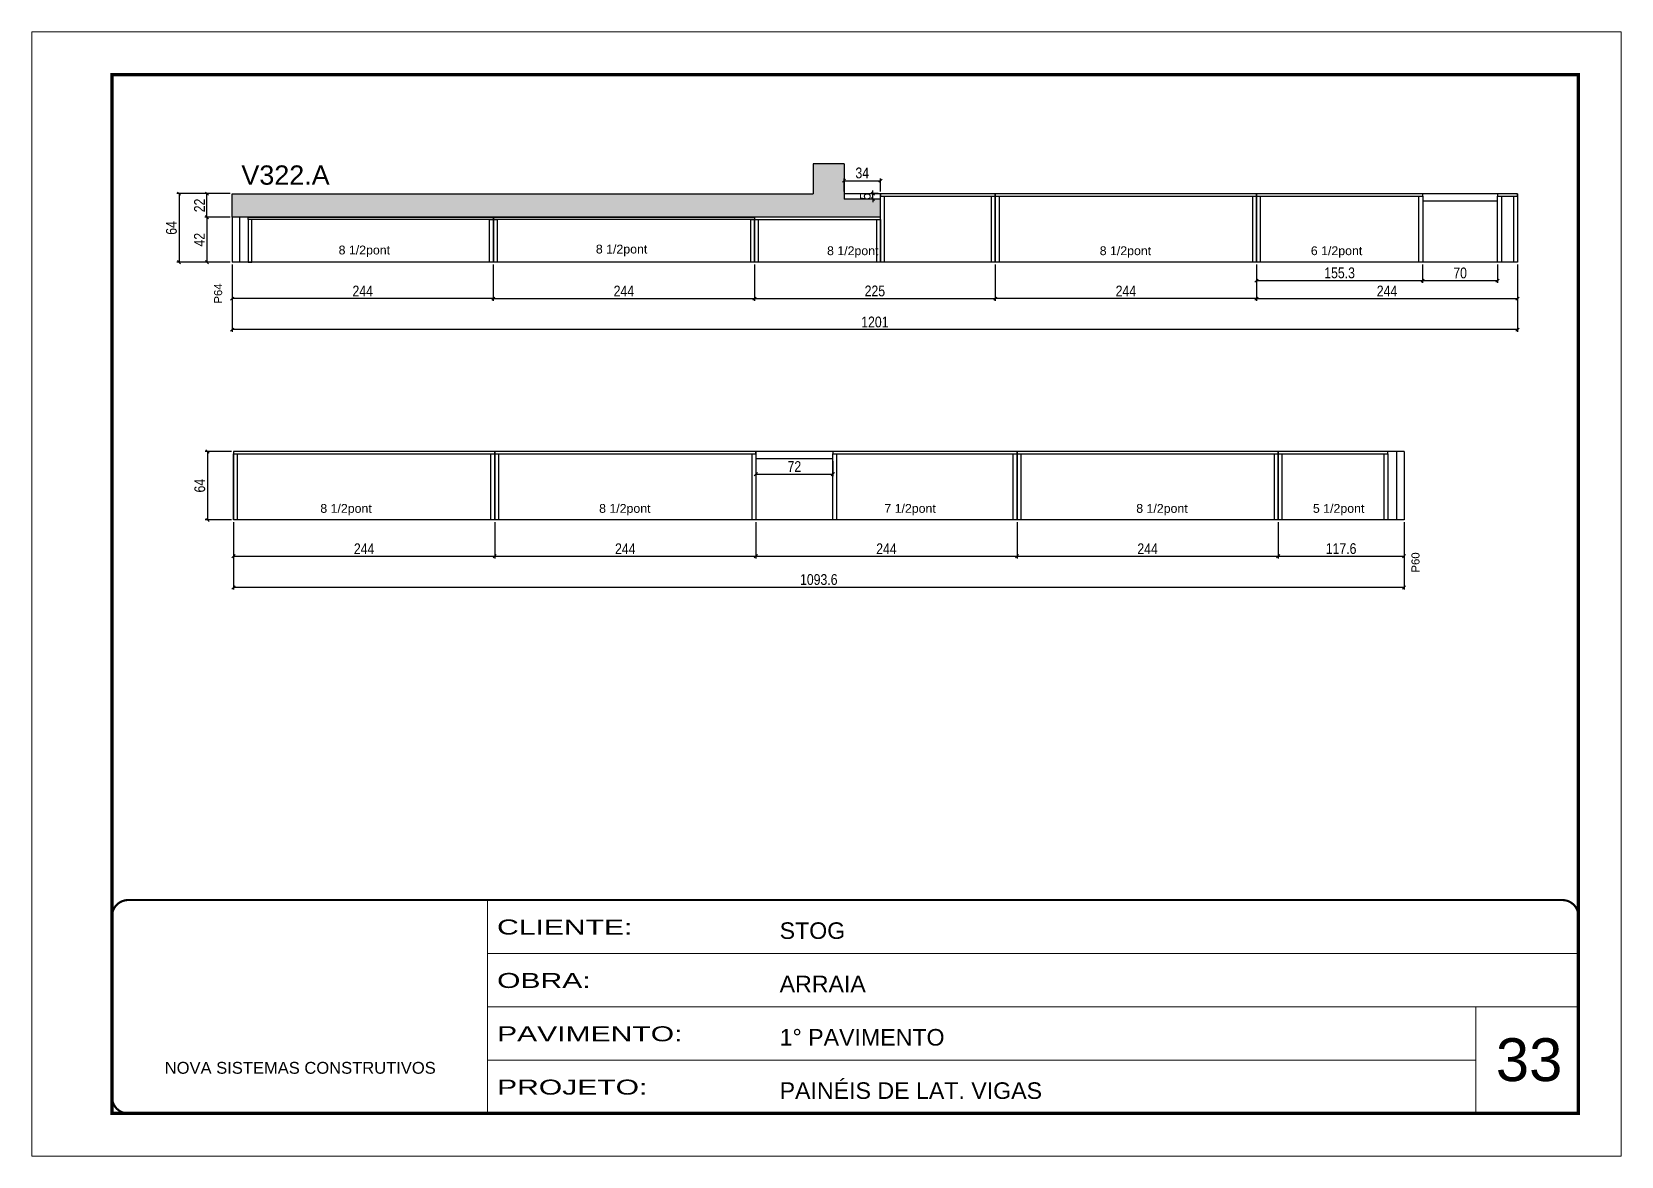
# Model space of a CAD drawing. Extents: x -3394 to 16474, y -5031 to 14397.
# Drawn here: x 4272 to 5757, y 4158 to 5208 of the extents above; entities that cross this region are included whole.
import ezdxf

# ---------------------------------------------------------------- set-up
doc = ezdxf.new("R2010")
doc.units = 0
doc.linetypes.add('CONTINUO', pattern=[0])
doc.linetypes.add('DASHED', pattern=[0.75, 0.5, -0.25])
doc.layers.get('0').update_dxf_attribs({"linetype": 'CONTINUOUS'})
doc.layers.get('Defpoints').update_dxf_attribs({"linetype": 'CONTINUOUS'})
for name, color, linetype, lineweight in [('CARIMBO', 255, 'CONTINUOUS', 9), ('Folhas', 255, 'CONTINUOUS', 9), ('SARRAFO DE PRESSAO', 251, 'DASHED', 9)]:
    doc.layers.add(name, color=color, linetype=linetype, lineweight=lineweight)
for name, color, linetype in [('COTA', 241, 'CONTINUOUS'), ('NOMENCLATURA', 7, 'CONTINUOUS'), ('Painéis', 200, 'CONTINUOUS'), ('PONTALETE', 7, 'CONTINUOUS'), ('SARR_2.2x7', 40, 'CONTINUOUS'), ('SARR_3.5x7', 81, 'CONTINUOUS')]:
    doc.layers.add(name, color=color, linetype=linetype)
doc.styles.add('ARIAL', font='arial.ttf')
doc.styles.add('COTA TECNICA', font='techl___.ttf', dxfattribs={"height": 10})
doc.styles.add('Tecnologia', font='')
doc.styles.get('Tecnologia').set_extended_font_data('Forgotten Futurist')
doc.dimstyles.new('PAINEL', dxfattribs={"dimtxt": 10, "dimasz": 3, "dimexe": 3, "dimexo": 3, "dimgap": 3, "dimtad": 1, "dimdec": 1, "dimzin": 12, "dimdsep": 46, "dimtxsty": 'COTA TECNICA', "dimblk1": 'OBLIQUE', "dimblk2": 'OBLIQUE', "dimsah": 1, "dimcen": 0.9, "dimclrd": 4, "dimclre": 4, "dimclrt": 240, "dimadec": 1, "dimazin": 3, "dimtfac": 1, "dimtdec": 1, "dimtmove": 0, "dimatfit": 3, "dimfxl": 1, "dimtolj": 1, "dimtzin": 12, "dimarcsym": 0})

# ---------------------------------------------------------------- blocks, each defined once
blk = doc.blocks.new('9999999999')
at = {"color": 30, "linetype": 'CONTINUO'}
for p, q in [((98564.6, 34230.2), (98564.6, 34429.4)), ((98564.6, 34379.6), (99584, 34379.6)), ((98564.6, 34329.8), (99488, 34329.8)), ((99584, 34329.8), (99488, 34329.8)), ((99488, 34329.8), (99488, 34230.2)), ((98564.6, 34280), (99488, 34280))]:
    blk.add_line(p, q, dxfattribs=at)
at = {"color": 30, "linetype": 'CONTINUO', "const_width": 2}
blk.add_lwpolyline([(99584, 34230.2), (99584, 34414.4, 0.414214), (99569, 34429.4), (98229, 34429.4, 0.414214), (98214, 34414.4), (98214, 34245.2, 0.414214), (98229, 34230.2), (99584, 34230.2)], format="xyb", dxfattribs=at)
at = {"layer": 'Folhas'}
blk.add_lwpolyline([(98139, 34190.2), (99624, 34190.2), (99624, 35240.2), (98139, 35240.2)], close=True, dxfattribs=at)
at = {"layer": 'Folhas', "color": 30, "const_width": 3}
blk.add_lwpolyline([(98214, 34230.2), (99584, 34230.2), (99584, 35200.2), (98214, 35200.2)], close=True, dxfattribs=at)
at = {"color": 7, "linetype": 'Continuous', "ltscale": 5, "style": 'ARIAL'}
for s, height, p in [('STOG', 15.48, (98837.7, 34393.1)), ('ARRAIA', 15.48, (98837.7, 34343.3)), ('1° PAVIMENTO', 15.483, (98837.7, 34293.5)), ('NOVA SISTEMAS CONSTRUTIVOS', 11.059, (98263.2, 34267.2)), ('PAINÉIS DE LAT. VIGAS', 15.483, (98837.7, 34243.7))]:
    blk.add_text(s, height=height, dxfattribs=at).set_placement(p)
at = {"layer": 'Folhas', "color": 7, "style": 'Tecnologia', "width": 1.5}
for s, p in [('CLIENTE:', (98573.7, 34397.2)), ('OBRA:', (98573.7, 34347.3)), ('PAVIMENTO:', (98573.7, 34297.5)), ('PROJETO:', (98573.7, 34247.7))]:
    blk.add_text(s, height=14, dxfattribs=at).set_placement(p)
blk = doc.blocks.new('_Oblique')
at = {"color": 0, "linetype": 'ByBlock', "lineweight": -2}
blk.add_line((-0.5, -0.5), (0.5, 0.5), dxfattribs=at)
blk = doc.blocks.new('*D804')
at = {"layer": 'COTA', "color": 4, "linetype": 'Continuous', "lineweight": -2, "transparency": 16777216}
for p, q in [((5172.4, 4990.8), (5172.4, 4956.8)), ((5416.4, 4990.8), (5416.4, 4956.8)), ((5416.4, 4958.8), (5172.4, 4958.8))]:
    blk.add_line(p, q, dxfattribs=at)
at = {"layer": 'Defpoints', "color": 0, "linetype": 'Continuous', "transparency": 16777216}
for p in [(5172.4, 4992.8), (5416.4, 4992.8), (5172.4, 4958.8)]:
    blk.add_point(p, dxfattribs=at)
at = {"layer": 'COTA', "color": 4, "linetype": 'Continuous', "lineweight": -2, "transparency": 16777216, "xscale": 3, "yscale": 3, "zscale": 3, "rotation": 180}
blk.add_blockref('_Oblique', (5172.4, 4958.8), dxfattribs=at)
at = {"layer": 'COTA', "color": 4, "linetype": 'Continuous', "lineweight": -2, "transparency": 16777216, "xscale": 3, "yscale": 3, "zscale": 3}
blk.add_blockref('_Oblique', (5416.4, 4958.8), dxfattribs=at)
at = {"layer": 'COTA', "color": 240, "linetype": 'Continuous', "transparency": 16777216, "insert": (5294.4, 4965.9), "char_height": 10, "attachment_point": 5, "style": 'COTA TECNICA'}
blk.add_mtext('\\A1;244', dxfattribs=at)
blk = doc.blocks.new('*D805')
at = {"layer": 'COTA', "color": 4, "linetype": 'Continuous', "lineweight": -2, "transparency": 16777216}
for p, q in [((4459.4, 4990.8), (4459.4, 4956.8)), ((4703.4, 4990.8), (4703.4, 4956.8)), ((4703.4, 4958.8), (4459.4, 4958.8))]:
    blk.add_line(p, q, dxfattribs=at)
at = {"layer": 'Defpoints', "color": 0, "linetype": 'Continuous', "transparency": 16777216}
for p in [(4459.4, 4992.8), (4703.4, 4992.8), (4459.4, 4958.8)]:
    blk.add_point(p, dxfattribs=at)
at = {"layer": 'COTA', "color": 4, "linetype": 'Continuous', "lineweight": -2, "transparency": 16777216, "xscale": 3, "yscale": 3, "zscale": 3, "rotation": 180}
blk.add_blockref('_Oblique', (4459.4, 4958.8), dxfattribs=at)
at = {"layer": 'COTA', "color": 4, "linetype": 'Continuous', "lineweight": -2, "transparency": 16777216, "xscale": 3, "yscale": 3, "zscale": 3}
blk.add_blockref('_Oblique', (4703.4, 4958.8), dxfattribs=at)
at = {"layer": 'COTA', "color": 240, "linetype": 'Continuous', "transparency": 16777216, "insert": (4581.4, 4965.9), "char_height": 10, "attachment_point": 5, "style": 'COTA TECNICA'}
blk.add_mtext('\\A1;244', dxfattribs=at)
blk = doc.blocks.new('*D806')
at = {"layer": 'COTA', "color": 4, "linetype": 'Continuous', "lineweight": -2, "transparency": 16777216}
for p, q in [((4459.4, 4990.8), (4459.4, 4927.8)), ((5660.4, 4990.8), (5660.4, 4927.8)), ((5660.4, 4929.8), (4459.4, 4929.8))]:
    blk.add_line(p, q, dxfattribs=at)
at = {"layer": 'Defpoints', "color": 0, "linetype": 'Continuous', "transparency": 16777216}
for p in [(4459.4, 4992.8), (5660.4, 4992.8), (4459.4, 4929.8)]:
    blk.add_point(p, dxfattribs=at)
at = {"layer": 'COTA', "color": 4, "linetype": 'Continuous', "lineweight": -2, "transparency": 16777216, "xscale": 3, "yscale": 3, "zscale": 3, "rotation": 180}
blk.add_blockref('_Oblique', (4459.4, 4929.8), dxfattribs=at)
at = {"layer": 'COTA', "color": 4, "linetype": 'Continuous', "lineweight": -2, "transparency": 16777216, "xscale": 3, "yscale": 3, "zscale": 3}
blk.add_blockref('_Oblique', (5660.4, 4929.8), dxfattribs=at)
at = {"layer": 'COTA', "color": 240, "linetype": 'Continuous', "transparency": 16777216, "insert": (5059.9, 4936.9), "char_height": 10, "attachment_point": 5, "style": 'COTA TECNICA'}
blk.add_mtext('\\A1;1201', dxfattribs=at)
blk = doc.blocks.new('*D807')
at = {"layer": 'COTA', "color": 4, "linetype": 'Continuous', "lineweight": -2, "transparency": 16777216}
for p, q in [((4457.4, 5056.8), (4407.8, 5056.8)), ((4409.8, 5056.8), (4409.8, 4992.8)), ((4457.4, 4992.8), (4407.8, 4992.8))]:
    blk.add_line(p, q, dxfattribs=at)
at = {"layer": 'Defpoints', "color": 0, "linetype": 'Continuous', "transparency": 16777216}
for p in [(4459.4, 5056.8), (4409.8, 4992.8), (4459.4, 4992.8)]:
    blk.add_point(p, dxfattribs=at)
at = {"layer": 'COTA', "color": 4, "linetype": 'Continuous', "lineweight": -2, "transparency": 16777216, "xscale": 3, "yscale": 3, "zscale": 3}
for p, rotation in [((4409.8, 5056.8), 90), ((4409.8, 4992.8), 270)]:
    blk.add_blockref('_Oblique', p, dxfattribs=dict(at, rotation=rotation))
at = {"layer": 'COTA', "color": 240, "linetype": 'Continuous', "transparency": 16777216, "insert": (4402.7, 5024.8), "char_height": 10, "attachment_point": 5, "rotation": 90, "style": 'COTA TECNICA'}
blk.add_mtext('\\A1;64', dxfattribs=at)
blk = doc.blocks.new('*D808')
at = {"layer": 'COTA', "color": 4, "linetype": 'Continuous', "lineweight": -2, "transparency": 16777216}
for p, q in [((4947.4, 4990.8), (4947.4, 4956.8)), ((5172.4, 4990.8), (5172.4, 4956.8)), ((4947.4, 4958.8), (5172.4, 4958.8))]:
    blk.add_line(p, q, dxfattribs=at)
at = {"layer": 'Defpoints', "color": 0, "linetype": 'Continuous', "transparency": 16777216}
for p in [(4947.4, 4992.8), (5172.4, 4992.8), (5172.4, 4958.8)]:
    blk.add_point(p, dxfattribs=at)
at = {"layer": 'COTA', "color": 4, "linetype": 'Continuous', "lineweight": -2, "transparency": 16777216, "xscale": 3, "yscale": 3, "zscale": 3, "rotation": 180}
blk.add_blockref('_Oblique', (4947.4, 4958.8), dxfattribs=at)
at = {"layer": 'COTA', "color": 4, "linetype": 'Continuous', "lineweight": -2, "transparency": 16777216, "xscale": 3, "yscale": 3, "zscale": 3}
blk.add_blockref('_Oblique', (5172.4, 4958.8), dxfattribs=at)
at = {"layer": 'COTA', "color": 240, "linetype": 'Continuous', "transparency": 16777216, "insert": (5059.9, 4965.9), "char_height": 10, "attachment_point": 5, "style": 'COTA TECNICA'}
blk.add_mtext('\\A1;225', dxfattribs=at)
blk = doc.blocks.new('*D809')
at = {"layer": 'COTA', "color": 4, "linetype": 'Continuous', "lineweight": -2, "transparency": 16777216}
for p, q in [((4703.4, 4990.8), (4703.4, 4956.8)), ((4947.4, 4990.8), (4947.4, 4956.8)), ((4703.4, 4958.8), (4947.4, 4958.8))]:
    blk.add_line(p, q, dxfattribs=at)
at = {"layer": 'Defpoints', "color": 0, "linetype": 'Continuous', "transparency": 16777216}
for p in [(4703.4, 4992.8), (4947.4, 4992.8), (4947.4, 4958.8)]:
    blk.add_point(p, dxfattribs=at)
at = {"layer": 'COTA', "color": 4, "linetype": 'Continuous', "lineweight": -2, "transparency": 16777216, "xscale": 3, "yscale": 3, "zscale": 3, "rotation": 180}
blk.add_blockref('_Oblique', (4703.4, 4958.8), dxfattribs=at)
at = {"layer": 'COTA', "color": 4, "linetype": 'Continuous', "lineweight": -2, "transparency": 16777216, "xscale": 3, "yscale": 3, "zscale": 3}
blk.add_blockref('_Oblique', (4947.4, 4958.8), dxfattribs=at)
at = {"layer": 'COTA', "color": 240, "linetype": 'Continuous', "transparency": 16777216, "insert": (4825.4, 4965.9), "char_height": 10, "attachment_point": 5, "style": 'COTA TECNICA'}
blk.add_mtext('\\A1;244', dxfattribs=at)
blk = doc.blocks.new('*D803')
at = {"layer": 'COTA', "color": 4, "linetype": 'Continuous', "lineweight": -2, "transparency": 16777216}
for p, q in [((5416.4, 4990.8), (5416.4, 4956.8)), ((5660.4, 4990.8), (5660.4, 4956.8)), ((5416.4, 4958.8), (5660.4, 4958.8))]:
    blk.add_line(p, q, dxfattribs=at)
at = {"layer": 'Defpoints', "color": 0, "linetype": 'Continuous', "transparency": 16777216}
for p in [(5416.4, 4992.8), (5660.4, 4992.8), (5660.4, 4958.8)]:
    blk.add_point(p, dxfattribs=at)
at = {"layer": 'COTA', "color": 4, "linetype": 'Continuous', "lineweight": -2, "transparency": 16777216, "xscale": 3, "yscale": 3, "zscale": 3, "rotation": 180}
blk.add_blockref('_Oblique', (5416.4, 4958.8), dxfattribs=at)
at = {"layer": 'COTA', "color": 4, "linetype": 'Continuous', "lineweight": -2, "transparency": 16777216, "xscale": 3, "yscale": 3, "zscale": 3}
blk.add_blockref('_Oblique', (5660.4, 4958.8), dxfattribs=at)
at = {"layer": 'COTA', "color": 240, "linetype": 'Continuous', "transparency": 16777216, "insert": (5538.4, 4965.9), "char_height": 10, "attachment_point": 5, "style": 'COTA TECNICA'}
blk.add_mtext('\\A1;244', dxfattribs=at)
blk = doc.blocks.new('*D801')
at = {"layer": 'COTA', "color": 4, "linetype": 'Continuous', "lineweight": -2, "transparency": 16777216}
for p, q in [((5416.4, 4990.8), (5416.4, 4973.6)), ((5571.7, 4990.8), (5571.7, 4973.6)), ((5416.4, 4975.6), (5571.7, 4975.6))]:
    blk.add_line(p, q, dxfattribs=at)
at = {"layer": 'Defpoints', "color": 0, "linetype": 'Continuous', "transparency": 16777216}
for p in [(5416.4, 4992.8), (5571.7, 4992.8), (5571.7, 4975.6)]:
    blk.add_point(p, dxfattribs=at)
at = {"layer": 'COTA', "color": 4, "linetype": 'Continuous', "lineweight": -2, "transparency": 16777216, "xscale": 3, "yscale": 3, "zscale": 3, "rotation": 180}
blk.add_blockref('_Oblique', (5416.4, 4975.6), dxfattribs=at)
at = {"layer": 'COTA', "color": 4, "linetype": 'Continuous', "lineweight": -2, "transparency": 16777216, "xscale": 3, "yscale": 3, "zscale": 3}
blk.add_blockref('_Oblique', (5571.7, 4975.6), dxfattribs=at)
at = {"layer": 'COTA', "color": 240, "linetype": 'Continuous', "transparency": 16777216, "insert": (5494.1, 4982.8), "char_height": 10, "attachment_point": 5, "style": 'COTA TECNICA'}
blk.add_mtext('\\A1;155.3', dxfattribs=at)
blk = doc.blocks.new('*D802')
at = {"layer": 'COTA', "color": 4, "linetype": 'Continuous', "lineweight": -2, "transparency": 16777216}
for p, q in [((5571.7, 4990.8), (5571.7, 4973.6)), ((5641.7, 4990.8), (5641.7, 4973.6)), ((5571.7, 4975.6), (5641.7, 4975.6))]:
    blk.add_line(p, q, dxfattribs=at)
at = {"layer": 'Defpoints', "color": 0, "linetype": 'Continuous', "transparency": 16777216}
for p in [(5571.7, 4992.8), (5641.7, 4992.8), (5641.7, 4975.6)]:
    blk.add_point(p, dxfattribs=at)
at = {"layer": 'COTA', "color": 4, "linetype": 'Continuous', "lineweight": -2, "transparency": 16777216, "xscale": 3, "yscale": 3, "zscale": 3, "rotation": 180}
blk.add_blockref('_Oblique', (5571.7, 4975.6), dxfattribs=at)
at = {"layer": 'COTA', "color": 4, "linetype": 'Continuous', "lineweight": -2, "transparency": 16777216, "xscale": 3, "yscale": 3, "zscale": 3}
blk.add_blockref('_Oblique', (5641.7, 4975.6), dxfattribs=at)
at = {"layer": 'COTA', "color": 240, "linetype": 'Continuous', "transparency": 16777216, "insert": (5606.7, 4982.7), "char_height": 10, "attachment_point": 5, "style": 'COTA TECNICA'}
blk.add_mtext('\\A1;70', dxfattribs=at)
blk = doc.blocks.new('*D835')
at = {"layer": 'COTA', "color": 4, "linetype": 'Continuous', "lineweight": -2, "transparency": 16777216}
for p, q in [((5031.1, 5058.8), (5031.1, 5070.9)), ((5031.1, 5068.9), (5065.1, 5068.9)), ((5065.1, 5058.8), (5065.1, 5070.9))]:
    blk.add_line(p, q, dxfattribs=at)
at = {"layer": 'Defpoints', "color": 0, "linetype": 'Continuous', "transparency": 16777216}
for p in [(5065.1, 5068.9), (5031.1, 5056.8), (5065.1, 5056.8)]:
    blk.add_point(p, dxfattribs=at)
at = {"layer": 'COTA', "color": 4, "linetype": 'Continuous', "lineweight": -2, "transparency": 16777216, "xscale": 3, "yscale": 3, "zscale": 3, "rotation": 180}
blk.add_blockref('_Oblique', (5031.1, 5068.9), dxfattribs=at)
at = {"layer": 'COTA', "color": 4, "linetype": 'Continuous', "lineweight": -2, "transparency": 16777216, "xscale": 3, "yscale": 3, "zscale": 3}
blk.add_blockref('_Oblique', (5065.1, 5068.9), dxfattribs=at)
at = {"layer": 'COTA', "color": 240, "linetype": 'Continuous', "transparency": 16777216, "insert": (5048.1, 5076.1), "char_height": 10, "attachment_point": 5, "style": 'COTA TECNICA'}
blk.add_mtext('\\A1;34', dxfattribs=at)
blk = doc.blocks.new('*D836')
at = {"layer": 'COTA', "color": 4, "linetype": 'Continuous', "lineweight": -2, "transparency": 16777216}
for p, q in [((5063.1, 5056.8), (5056.1, 5056.8)), ((5063.1, 5051.8), (5056.1, 5051.8)), ((5058.1, 5056.8), (5058.1, 5059.8)), ((5058.1, 5051.8), (5058.1, 5056.8)), ((5058.1, 5051.8), (5058.1, 5048.8))]:
    blk.add_line(p, q, dxfattribs=at)
at = {"layer": 'Defpoints', "color": 0, "linetype": 'Continuous', "transparency": 16777216}
for p in [(5058.1, 5056.8), (5065.1, 5056.8), (5065.1, 5051.8)]:
    blk.add_point(p, dxfattribs=at)
at = {"layer": 'COTA', "color": 4, "linetype": 'Continuous', "lineweight": -2, "transparency": 16777216, "xscale": 3, "yscale": 3, "zscale": 3}
for p, rotation in [((5058.1, 5056.8), 270), ((5058.1, 5051.8), 90)]:
    blk.add_blockref('_Oblique', p, dxfattribs=dict(at, rotation=rotation))
at = {"layer": 'COTA', "color": 240, "linetype": 'Continuous', "transparency": 16777216, "insert": (5051, 5054.3), "char_height": 10, "attachment_point": 5, "rotation": 90, "style": 'COTA TECNICA'}
blk.add_mtext('\\A1;5', dxfattribs=at)
blk = doc.blocks.new('*D837')
at = {"layer": 'COTA', "color": 4, "linetype": 'Continuous', "lineweight": -2, "transparency": 16777216}
for p, q in [((4457.4, 5034.8), (4433.9, 5034.8)), ((4435.9, 5034.8), (4435.9, 4992.8)), ((4457.4, 4992.8), (4433.9, 4992.8))]:
    blk.add_line(p, q, dxfattribs=at)
at = {"layer": 'Defpoints', "color": 0, "linetype": 'Continuous', "transparency": 16777216}
for p in [(4459.4, 5034.8), (4435.9, 4992.8), (4459.4, 4992.8)]:
    blk.add_point(p, dxfattribs=at)
at = {"layer": 'COTA', "color": 4, "linetype": 'Continuous', "lineweight": -2, "transparency": 16777216, "xscale": 3, "yscale": 3, "zscale": 3}
for p, rotation in [((4435.9, 5034.8), 90), ((4435.9, 4992.8), 270)]:
    blk.add_blockref('_Oblique', p, dxfattribs=dict(at, rotation=rotation))
at = {"layer": 'COTA', "color": 240, "linetype": 'Continuous', "transparency": 16777216, "insert": (4428.8, 5013.8), "char_height": 10, "attachment_point": 5, "rotation": 90, "style": 'COTA TECNICA'}
blk.add_mtext('\\A1;42', dxfattribs=at)
blk = doc.blocks.new('*D838')
at = {"layer": 'COTA', "color": 4, "linetype": 'Continuous', "lineweight": -2, "transparency": 16777216}
for p, q in [((4457.4, 5056.8), (4433.9, 5056.8)), ((4435.9, 5034.8), (4435.9, 5056.8)), ((4457.4, 5034.8), (4433.9, 5034.8))]:
    blk.add_line(p, q, dxfattribs=at)
at = {"layer": 'Defpoints', "color": 0, "linetype": 'Continuous', "transparency": 16777216}
for p in [(4435.9, 5056.8), (4459.4, 5056.8), (4459.4, 5034.8)]:
    blk.add_point(p, dxfattribs=at)
at = {"layer": 'COTA', "color": 4, "linetype": 'Continuous', "lineweight": -2, "transparency": 16777216, "xscale": 3, "yscale": 3, "zscale": 3}
for p, rotation in [((4435.9, 5056.8), 90), ((4435.9, 5034.8), 270)]:
    blk.add_blockref('_Oblique', p, dxfattribs=dict(at, rotation=rotation))
at = {"layer": 'COTA', "color": 240, "linetype": 'Continuous', "transparency": 16777216, "insert": (4428.9, 5045.8), "char_height": 10, "attachment_point": 5, "rotation": 90, "style": 'COTA TECNICA'}
blk.add_mtext('\\A1;22', dxfattribs=at)
blk = doc.blocks.new('*D839')
at = {"layer": 'COTA', "color": 4, "linetype": 'Continuous', "lineweight": -2, "transparency": 16777216}
for p, q in [((4460.7, 4750.1), (4460.7, 4687.1)), ((5554.3, 4750.1), (5554.3, 4687.1)), ((5554.3, 4689.1), (4460.7, 4689.1))]:
    blk.add_line(p, q, dxfattribs=at)
at = {"layer": 'Defpoints', "color": 0, "linetype": 'Continuous', "transparency": 16777216}
for p in [(4460.7, 4752.1), (5554.3, 4752.1), (4460.7, 4689.1)]:
    blk.add_point(p, dxfattribs=at)
at = {"layer": 'COTA', "color": 4, "linetype": 'Continuous', "lineweight": -2, "transparency": 16777216, "xscale": 3, "yscale": 3, "zscale": 3, "rotation": 180}
blk.add_blockref('_Oblique', (4460.7, 4689.1), dxfattribs=at)
at = {"layer": 'COTA', "color": 4, "linetype": 'Continuous', "lineweight": -2, "transparency": 16777216, "xscale": 3, "yscale": 3, "zscale": 3}
blk.add_blockref('_Oblique', (5554.3, 4689.1), dxfattribs=at)
at = {"layer": 'COTA', "color": 240, "linetype": 'Continuous', "transparency": 16777216, "insert": (5007.5, 4696.4), "char_height": 10, "attachment_point": 5, "style": 'COTA TECNICA'}
blk.add_mtext('\\A1;1093.6', dxfattribs=at)
blk = doc.blocks.new('*D840')
at = {"layer": 'COTA', "color": 4, "linetype": 'Continuous', "lineweight": -2, "transparency": 16777216}
for p, q in [((4460.7, 4750.1), (4460.7, 4716.2)), ((4704.7, 4750.1), (4704.7, 4716.2)), ((4460.7, 4718.2), (4704.7, 4718.2))]:
    blk.add_line(p, q, dxfattribs=at)
at = {"layer": 'Defpoints', "color": 0, "linetype": 'Continuous', "transparency": 16777216}
for p in [(4460.7, 4752.1), (4704.7, 4752.1), (4704.7, 4718.2)]:
    blk.add_point(p, dxfattribs=at)
at = {"layer": 'COTA', "color": 4, "linetype": 'Continuous', "lineweight": -2, "transparency": 16777216, "xscale": 3, "yscale": 3, "zscale": 3, "rotation": 180}
blk.add_blockref('_Oblique', (4460.7, 4718.2), dxfattribs=at)
at = {"layer": 'COTA', "color": 4, "linetype": 'Continuous', "lineweight": -2, "transparency": 16777216, "xscale": 3, "yscale": 3, "zscale": 3}
blk.add_blockref('_Oblique', (4704.7, 4718.2), dxfattribs=at)
at = {"layer": 'COTA', "color": 240, "linetype": 'Continuous', "transparency": 16777216, "insert": (4582.7, 4725.2), "char_height": 10, "attachment_point": 5, "style": 'COTA TECNICA'}
blk.add_mtext('\\A1;244', dxfattribs=at)
blk = doc.blocks.new('*D841')
at = {"layer": 'COTA', "color": 4, "linetype": 'Continuous', "lineweight": -2, "transparency": 16777216}
for p, q in [((4704.7, 4750.1), (4704.7, 4716.2)), ((4948.7, 4750.1), (4948.7, 4716.2)), ((4704.7, 4718.2), (4948.7, 4718.2))]:
    blk.add_line(p, q, dxfattribs=at)
at = {"layer": 'Defpoints', "color": 0, "linetype": 'Continuous', "transparency": 16777216}
for p in [(4704.7, 4752.1), (4948.7, 4752.1), (4948.7, 4718.2)]:
    blk.add_point(p, dxfattribs=at)
at = {"layer": 'COTA', "color": 4, "linetype": 'Continuous', "lineweight": -2, "transparency": 16777216, "xscale": 3, "yscale": 3, "zscale": 3, "rotation": 180}
blk.add_blockref('_Oblique', (4704.7, 4718.2), dxfattribs=at)
at = {"layer": 'COTA', "color": 4, "linetype": 'Continuous', "lineweight": -2, "transparency": 16777216, "xscale": 3, "yscale": 3, "zscale": 3}
blk.add_blockref('_Oblique', (4948.7, 4718.2), dxfattribs=at)
at = {"layer": 'COTA', "color": 240, "linetype": 'Continuous', "transparency": 16777216, "insert": (4826.7, 4725.2), "char_height": 10, "attachment_point": 5, "style": 'COTA TECNICA'}
blk.add_mtext('\\A1;244', dxfattribs=at)
blk = doc.blocks.new('*D842')
at = {"layer": 'COTA', "color": 4, "linetype": 'Continuous', "lineweight": -2, "transparency": 16777216}
for p, q in [((4948.7, 4750.1), (4948.7, 4716.2)), ((5192.7, 4750.1), (5192.7, 4716.2)), ((4948.7, 4718.2), (5192.7, 4718.2))]:
    blk.add_line(p, q, dxfattribs=at)
at = {"layer": 'Defpoints', "color": 0, "linetype": 'Continuous', "transparency": 16777216}
for p in [(4948.7, 4752.1), (5192.7, 4752.1), (5192.7, 4718.2)]:
    blk.add_point(p, dxfattribs=at)
at = {"layer": 'COTA', "color": 4, "linetype": 'Continuous', "lineweight": -2, "transparency": 16777216, "xscale": 3, "yscale": 3, "zscale": 3, "rotation": 180}
blk.add_blockref('_Oblique', (4948.7, 4718.2), dxfattribs=at)
at = {"layer": 'COTA', "color": 4, "linetype": 'Continuous', "lineweight": -2, "transparency": 16777216, "xscale": 3, "yscale": 3, "zscale": 3}
blk.add_blockref('_Oblique', (5192.7, 4718.2), dxfattribs=at)
at = {"layer": 'COTA', "color": 240, "linetype": 'Continuous', "transparency": 16777216, "insert": (5070.7, 4725.2), "char_height": 10, "attachment_point": 5, "style": 'COTA TECNICA'}
blk.add_mtext('\\A1;244', dxfattribs=at)
blk = doc.blocks.new('*D843')
at = {"layer": 'COTA', "color": 4, "linetype": 'Continuous', "lineweight": -2, "transparency": 16777216}
for p, q in [((5192.7, 4750.1), (5192.7, 4716.2)), ((5436.7, 4750.1), (5436.7, 4716.2)), ((5192.7, 4718.2), (5436.7, 4718.2))]:
    blk.add_line(p, q, dxfattribs=at)
at = {"layer": 'Defpoints', "color": 0, "linetype": 'Continuous', "transparency": 16777216}
for p in [(5192.7, 4752.1), (5436.7, 4752.1), (5436.7, 4718.2)]:
    blk.add_point(p, dxfattribs=at)
at = {"layer": 'COTA', "color": 4, "linetype": 'Continuous', "lineweight": -2, "transparency": 16777216, "xscale": 3, "yscale": 3, "zscale": 3, "rotation": 180}
blk.add_blockref('_Oblique', (5192.7, 4718.2), dxfattribs=at)
at = {"layer": 'COTA', "color": 4, "linetype": 'Continuous', "lineweight": -2, "transparency": 16777216, "xscale": 3, "yscale": 3, "zscale": 3}
blk.add_blockref('_Oblique', (5436.7, 4718.2), dxfattribs=at)
at = {"layer": 'COTA', "color": 240, "linetype": 'Continuous', "transparency": 16777216, "insert": (5314.7, 4725.2), "char_height": 10, "attachment_point": 5, "style": 'COTA TECNICA'}
blk.add_mtext('\\A1;244', dxfattribs=at)
blk = doc.blocks.new('*D844')
at = {"layer": 'COTA', "color": 4, "linetype": 'Continuous', "lineweight": -2, "transparency": 16777216}
for p, q in [((5436.7, 4750.1), (5436.7, 4716.2)), ((5554.3, 4750.1), (5554.3, 4716.2)), ((5436.7, 4718.2), (5554.3, 4718.2))]:
    blk.add_line(p, q, dxfattribs=at)
at = {"layer": 'Defpoints', "color": 0, "linetype": 'Continuous', "transparency": 16777216}
for p in [(5436.7, 4752.1), (5554.3, 4752.1), (5554.3, 4718.2)]:
    blk.add_point(p, dxfattribs=at)
at = {"layer": 'COTA', "color": 4, "linetype": 'Continuous', "lineweight": -2, "transparency": 16777216, "xscale": 3, "yscale": 3, "zscale": 3, "rotation": 180}
blk.add_blockref('_Oblique', (5436.7, 4718.2), dxfattribs=at)
at = {"layer": 'COTA', "color": 4, "linetype": 'Continuous', "lineweight": -2, "transparency": 16777216, "xscale": 3, "yscale": 3, "zscale": 3}
blk.add_blockref('_Oblique', (5554.3, 4718.2), dxfattribs=at)
at = {"layer": 'COTA', "color": 240, "linetype": 'Continuous', "transparency": 16777216, "insert": (5495.5, 4725.3), "char_height": 10, "attachment_point": 5, "style": 'COTA TECNICA'}
blk.add_mtext('\\A1;117.6', dxfattribs=at)
blk = doc.blocks.new('*D845')
at = {"layer": 'COTA', "color": 4, "linetype": 'Continuous', "lineweight": -2, "transparency": 16777216}
for p, q in [((4948.7, 4807.1), (4948.7, 4792.9)), ((5020.7, 4807.1), (5020.7, 4792.9)), ((4948.7, 4794.9), (5020.7, 4794.9))]:
    blk.add_line(p, q, dxfattribs=at)
at = {"layer": 'Defpoints', "color": 0, "linetype": 'Continuous', "transparency": 16777216}
for p in [(4948.7, 4809.1), (5020.7, 4809.1), (5020.7, 4794.9)]:
    blk.add_point(p, dxfattribs=at)
at = {"layer": 'COTA', "color": 4, "linetype": 'Continuous', "lineweight": -2, "transparency": 16777216, "xscale": 3, "yscale": 3, "zscale": 3, "rotation": 180}
blk.add_blockref('_Oblique', (4948.7, 4794.9), dxfattribs=at)
at = {"layer": 'COTA', "color": 4, "linetype": 'Continuous', "lineweight": -2, "transparency": 16777216, "xscale": 3, "yscale": 3, "zscale": 3}
blk.add_blockref('_Oblique', (5020.7, 4794.9), dxfattribs=at)
at = {"layer": 'COTA', "color": 240, "linetype": 'Continuous', "transparency": 16777216, "insert": (4984.7, 4802), "char_height": 10, "attachment_point": 5, "style": 'COTA TECNICA'}
blk.add_mtext('\\A1;72', dxfattribs=at)
blk = doc.blocks.new('*D846')
at = {"layer": 'COTA', "color": 4, "linetype": 'Continuous', "lineweight": -2, "transparency": 16777216}
for p, q in [((4458.7, 4816.1), (4434.3, 4816.1)), ((4436.3, 4816.1), (4436.3, 4752.1)), ((4458.7, 4752.1), (4434.3, 4752.1))]:
    blk.add_line(p, q, dxfattribs=at)
at = {"layer": 'Defpoints', "color": 0, "linetype": 'Continuous', "transparency": 16777216}
for p in [(4460.7, 4816.1), (4436.3, 4752.1), (4460.7, 4752.1)]:
    blk.add_point(p, dxfattribs=at)
at = {"layer": 'COTA', "color": 4, "linetype": 'Continuous', "lineweight": -2, "transparency": 16777216, "xscale": 3, "yscale": 3, "zscale": 3}
for p, rotation in [((4436.3, 4816.1), 90), ((4436.3, 4752.1), 270)]:
    blk.add_blockref('_Oblique', p, dxfattribs=dict(at, rotation=rotation))
at = {"layer": 'COTA', "color": 240, "linetype": 'Continuous', "transparency": 16777216, "insert": (4429.2, 4784.1), "char_height": 10, "attachment_point": 5, "rotation": 90, "style": 'COTA TECNICA'}
blk.add_mtext('\\A1;64', dxfattribs=at)

msp = doc.modelspace()

# ---------------------------------------------------------------- hatches: boundary and pattern name
at = {"layer": 'COTA', "linetype": 'Continuous'}
h = msp.add_hatch(dxfattribs=at)
h.set_pattern_fill('AR-CONC', color=256, scale=0.05)
h.set_pattern_definition([(50, (-7630.537, -1412.755), (9.1092334, -0.7969543), [0.9525, -10.4775]), (355, (-7630.537, -1412.755), (-1.762171, 9.552842), [0.762, -8.382029]), (100.451445, (-7629.778, -1412.821), (7.3470624, 8.7558876), [0.8095004, -8.904512]), (46.1842, (-7630.537, -1410.215), (13.553952, -2.102116), [1.42875, -15.71625]), (96.63556, (-7629.408, -1410.39), (11.870207, 12.371306), [1.214251, -13.35678]), (351.18415, (-7630.537, -1410.215), (11.870207, 12.371306), [1.142998, -12.572987]), (21, (-7629.267, -1410.85), (7.5807196, -5.11326), [0.9525, -10.4775]), (326, (-7629.267, -1410.85), (3.0901014, 9.209398), [0.762, -8.382]), (71.451445, (-7628.635, -1411.276), (10.670821, 4.0961384), [0.8095004, -8.904497]), (37.5, (-7630.537, -1412.755), (0.15443016, 4.22775194), [0, -8.2804, 0, -8.509, 0, -8.41375]), (7.5, (-7630.537, -1412.755), (3.3409831, 5.0090287), [0, -4.8514, 0, -8.0899, 0, -3.20675]), (327.5, (-7633.369, -1412.755), (6.77952976, -0.2864372), [0, -3.175, 0, -9.906, 0, -13.1445]), (317.5, (-7634.639, -1412.755), (7.406459, 1.2713246), [0, -4.1275, 0, -6.5786, 0, -9.3345])])
h.paths.add_polyline_path([(5065.11, 5034.75), (5065.11, 5051.75), (5031.11, 5051.75), (5031.11, 5056.75), (5031.11, 5084.75), (5002.11, 5084.75), (5002.11, 5056.75), (4459.41, 5056.75), (4459.41, 5034.75)])

# ---------------------------------------------------------------- linework, layer by layer
for p, q in [((5031.11, 5084.75), (5002.11, 5084.75)), ((5002.11, 5084.75), (5002.11, 5056.75)), ((5031.11, 5084.75), (5031.11, 5056.75)), ((4459.41, 5034.75), (4459.41, 5056.75)), ((4459.41, 5056.75), (5002.11, 5056.75))]:
    msp.add_line(p, q, dxfattribs=at)
at = {"layer": 'Painéis', "linetype": 'Continuous'}
for p, q in [((5031.11, 5056.75), (5031.11, 5051.75)), ((5660.44, 5056.75), (5031.11, 5056.75)), ((5065.11, 5051.75), (5031.11, 5051.75)), ((5065.11, 5034.75), (5065.11, 5056.75)), ((5172.44, 5056.75), (5172.44, 4992.75)), ((5416.44, 5056.75), (5416.44, 4992.75)), ((5660.44, 5056.75), (5660.44, 4992.75)), ((4459.41, 5034.75), (4459.41, 4992.75)), ((5065.11, 5034.75), (4459.41, 5034.75)), ((4703.44, 5034.75), (4703.44, 4992.75)), ((4703.44, 5034.75), (4703.44, 4992.75)), ((4703.44, 5034.75), (4703.44, 4992.75)), ((4947.44, 5034.75), (4947.44, 4992.75)), ((5660.44, 4992.75), (4459.41, 4992.75)), ((5554.3, 4816.13), (4460.7, 4816.13)), ((4460.7, 4816.13), (4460.7, 4752.13)), ((4704.7, 4816.13), (4704.7, 4752.13)), ((4948.7, 4816.13), (4948.7, 4752.13)), ((5192.7, 4816.13), (5192.7, 4752.13)), ((5436.7, 4816.13), (5436.7, 4752.13)), ((5554.3, 4816.13), (5554.3, 4752.13)), ((5554.3, 4752.13), (4460.7, 4752.13))]:
    msp.add_line(p, q, dxfattribs=at)
at = {"layer": 'SARR_2.2x7', "ltscale": 25}
for p, q in [((5641.71, 5049.75), (5571.71, 5049.75)), ((4466.41, 5034.75), (4466.41, 4992.75)), ((5547.3, 4816.13), (5547.3, 4752.13)), ((5020.67, 4809.13), (4948.7, 4809.13))]:
    msp.add_line(p, q, dxfattribs=at)
at = {"layer": 'SARR_2.2x7', "ltscale": 25, "elevation": 0}
msp.add_lwpolyline([(5065.11, 5054.55), (5172.44, 5054.55), (5172.44, 5056.75), (5065.11, 5056.75)], close=True, dxfattribs=at)
at = {"layer": 'SARR_2.2x7', "ltscale": 25}
for points in [[(5172.44, 5054.55), (5416.44, 5054.55), (5416.44, 5056.75), (5172.44, 5056.75)], [(5416.44, 5054.55), (5571.71, 5054.55), (5571.71, 5056.75), (5416.44, 5056.75)], [(5641.71, 5054.55), (5660.44, 5054.55), (5660.44, 5056.75), (5641.71, 5056.75)], [(4703.44, 5032.55), (4474.41, 5032.55), (4474.41, 5034.75), (4703.44, 5034.75)], [(4947.44, 5032.55), (4703.44, 5032.55), (4703.44, 5034.75), (4947.44, 5034.75)], [(4947.44, 5032.55), (5065.11, 5032.55), (5065.11, 5034.75), (4947.44, 5034.75)], [(4460.7, 4813.93), (4704.7, 4813.93), (4704.7, 4816.13), (4460.7, 4816.13)], [(4704.7, 4813.93), (4948.7, 4813.93), (4948.7, 4816.13), (4704.7, 4816.13)], [(5020.67, 4813.93), (5192.7, 4813.93), (5192.7, 4816.13), (5020.67, 4816.13)], [(5192.7, 4813.93), (5436.7, 4813.93), (5436.7, 4816.13), (5192.7, 4816.13)], [(5436.7, 4813.93), (5539.3, 4813.93), (5539.3, 4816.13), (5436.7, 4816.13)]]:
    msp.add_lwpolyline(points, close=True, dxfattribs=at)
at = {"layer": 'SARR_3.5x7', "elevation": 0}
for points in [[(5068.61, 4992.75), (5065.11, 4992.75), (5065.11, 5054.55), (5068.61, 5054.55)], [(5024.17, 4752.13), (5020.67, 4752.13), (5020.67, 4813.93), (5024.17, 4813.93)]]:
    msp.add_lwpolyline(points, close=True, dxfattribs=at)
at = {"layer": 'SARR_3.5x7'}
for points in [[(5172.44, 4992.75), (5168.94, 4992.75), (5168.94, 5054.55), (5172.44, 5054.55)], [(5175.94, 4992.75), (5172.44, 4992.75), (5172.44, 5054.55), (5175.94, 5054.55)], [(5416.44, 4992.75), (5412.94, 4992.75), (5412.94, 5054.55), (5416.44, 5054.55)], [(5419.94, 4992.75), (5416.44, 4992.75), (5416.44, 5054.55), (5419.94, 5054.55)], [(5571.71, 4992.75), (5568.21, 4992.75), (5568.21, 5054.55), (5571.71, 5054.55)], [(5645.21, 4992.75), (5641.71, 4992.75), (5641.71, 5054.55), (5645.21, 5054.55)], [(5660.44, 4992.75), (5656.94, 4992.75), (5656.94, 5054.55), (5660.44, 5054.55)], [(4474.41, 4992.75), (4477.91, 4992.75), (4477.91, 5032.55), (4474.41, 5032.55)], [(4703.44, 4992.75), (4699.94, 4992.75), (4699.94, 5032.55), (4703.44, 5032.55)], [(4706.94, 4992.75), (4703.44, 4992.75), (4703.44, 5032.55), (4706.94, 5032.55)], [(4947.44, 4992.75), (4943.94, 4992.75), (4943.94, 5032.55), (4947.44, 5032.55)], [(4950.94, 4992.75), (4947.44, 4992.75), (4947.44, 5032.55), (4950.94, 5032.55)], [(5065.11, 4992.75), (5061.61, 4992.75), (5061.61, 5032.55), (5065.11, 5032.55)], [(4464.2, 4752.13), (4460.7, 4752.13), (4460.7, 4813.93), (4464.2, 4813.93)], [(4704.7, 4752.13), (4701.2, 4752.13), (4701.2, 4813.93), (4704.7, 4813.93)], [(4708.2, 4752.13), (4704.7, 4752.13), (4704.7, 4813.93), (4708.2, 4813.93)], [(4948.7, 4752.13), (4945.2, 4752.13), (4945.2, 4813.93), (4948.7, 4813.93)], [(5192.7, 4752.13), (5189.2, 4752.13), (5189.2, 4813.93), (5192.7, 4813.93)], [(5196.2, 4752.13), (5192.7, 4752.13), (5192.7, 4813.93), (5196.2, 4813.93)], [(5436.7, 4752.13), (5433.2, 4752.13), (5433.2, 4813.93), (5436.7, 4813.93)], [(5440.2, 4752.13), (5436.7, 4752.13), (5436.7, 4813.93), (5440.2, 4813.93)], [(5539.3, 4752.13), (5535.8, 4752.13), (5535.8, 4813.93), (5539.3, 4813.93)]]:
    msp.add_lwpolyline(points, close=True, dxfattribs=at)

# ---------------------------------------------------------------- block references
at = {"layer": 'SARRAFO DE PRESSAO', "color": 6, "linetype": 'ByBlock'}
msp.add_blockref('9999999999', (-93866.77, -30032.25), dxfattribs=at)

# ---------------------------------------------------------------- texts
at = {"layer": 'CARIMBO', "style": 'ARIAL'}
msp.add_text('33', height=40, dxfattribs=at).set_placement((5640.07, 4228.09))
at = {"layer": 'NOMENCLATURA', "linetype": 'Continuous', "style": 'ARIAL'}
msp.add_text('V322.A', height=18, dxfattribs=at).set_placement((4468.03, 5065.17))
for s, p in [('P64', (4450.07, 4954.15)), ('P60', (5568.77, 4703.03))]:
    msp.add_text(s, height=7.567, rotation=90, dxfattribs=at).set_placement(p)
at = {"layer": 'PONTALETE', "linetype": 'Continuous', "style": 'ARIAL'}
for s, p in [('8 1/2pont', (4558.89, 5000.05)), ('8 1/2pont', (4799.23, 5000.92)), ('8 1/2pont', (5015.22, 4999.37)), ('8 1/2pont', (5269.98, 4999.37)), ('6 1/2pont', (5467.23, 4999.37)), ('8 1/2pont', (4541.79, 4758.75)), ('8 1/2pont', (4802.26, 4758.75)), ('7 1/2pont', (5068.78, 4758.75)), ('8 1/2pont', (5304.13, 4758.75)), ('5 1/2pont', (5469.19, 4758.75))]:
    msp.add_text(s, height=8.25, dxfattribs=at).set_placement(p)

# ---------------------------------------------------------------- dimensions: what is measured, and where the dimension line sits
at = {"layer": 'COTA', "linetype": 'Continuous'}
for base, p1, p2, override, picture, middle in [((5065.11, 5068.92), (5031.11, 5056.75), (5065.11, 5056.75), {"dimexe": 2, "dimexo": 2, "dimgap": 2, "dimadec": 8, "dimtix": 1, "dimatfit": 2, "dimldrblk": 'Oblique'}, '*D835', (5048.11, 5076.14)), ((4947.44, 4958.78), (4703.44, 4992.75), (4947.44, 4992.75), {"dimexe": 2, "dimexo": 2, "dimgap": 2, "dimadec": 8, "dimtix": 1, "dimatfit": 2, "dimldrblk": 'Oblique'}, '*D809', (4825.44, 4965.85)), ((5172.44, 4958.78), (4947.44, 4992.75), (5172.44, 4992.75), {"dimexe": 2, "dimexo": 2, "dimgap": 2, "dimadec": 8, "dimtix": 1, "dimatfit": 2, "dimldrblk": 'Oblique'}, '*D808', (5059.94, 4965.89)), ((5660.44, 4958.78), (5416.44, 4992.75), (5660.44, 4992.75), {"dimexe": 2, "dimexo": 2, "dimgap": 2, "dimadec": 8, "dimtix": 1, "dimatfit": 2, "dimldrblk": 'Oblique'}, '*D803', (5538.44, 4965.85)), ((5571.71, 4975.59), (5416.44, 4992.75), (5571.71, 4992.75), {"dimexe": 2, "dimexo": 2, "dimgap": 2, "dimadec": 8, "dimtix": 1, "dimatfit": 2, "dimldrblk": 'Oblique'}, '*D801', (5494.08, 4982.81)), ((5641.71, 4975.59), (5571.71, 4992.75), (5641.71, 4992.75), {"dimexe": 2, "dimexo": 2, "dimgap": 2, "dimadec": 8, "dimtix": 1, "dimtmove": 1, "dimatfit": 2, "dimldrblk": 'Oblique'}, '*D802', (5606.71, 4982.69)), ((5020.67, 4794.89), (4948.7, 4809.13), (5020.67, 4809.13), {"dimexe": 2, "dimexo": 2, "dimgap": 2, "dimadec": 8, "dimtix": 1, "dimatfit": 2, "dimldrblk": 'Oblique'}, '*D845', (4984.69, 4801.96)), ((4704.7, 4718.16), (4460.7, 4752.13), (4704.7, 4752.13), {"dimexe": 2, "dimexo": 2, "dimgap": 2, "dimadec": 8, "dimtix": 1, "dimtmove": 1, "dimatfit": 2, "dimldrblk": 'Oblique'}, '*D840', (4582.7, 4725.23)), ((4948.7, 4718.16), (4704.7, 4752.13), (4948.7, 4752.13), {"dimexe": 2, "dimexo": 2, "dimgap": 2, "dimadec": 8, "dimtix": 1, "dimtmove": 1, "dimatfit": 2, "dimldrblk": 'Oblique'}, '*D841', (4826.7, 4725.23)), ((5192.7, 4718.16), (4948.7, 4752.13), (5192.7, 4752.13), {"dimexe": 2, "dimexo": 2, "dimgap": 2, "dimadec": 8, "dimtix": 1, "dimtmove": 1, "dimatfit": 2, "dimldrblk": 'Oblique'}, '*D842', (5070.7, 4725.23)), ((5436.7, 4718.16), (5192.7, 4752.13), (5436.7, 4752.13), {"dimexe": 2, "dimexo": 2, "dimgap": 2, "dimadec": 8, "dimtix": 1, "dimtmove": 1, "dimatfit": 2, "dimldrblk": 'Oblique'}, '*D843', (5314.7, 4725.23)), ((5554.3, 4718.16), (5436.7, 4752.13), (5554.3, 4752.13), {"dimexe": 2, "dimexo": 2, "dimgap": 2, "dimadec": 8, "dimtix": 1, "dimtmove": 1, "dimatfit": 2, "dimldrblk": 'Oblique'}, '*D844', (5495.5, 4725.26))]:
    dim = msp.add_linear_dim(base=base, p1=p1, p2=p2, dimstyle='PAINEL', override=override, dxfattribs=at)
    dim.commit()
    dim.dimension.update_dxf_attribs({"geometry": picture, "text_midpoint": middle})
for base, p1, p2, angle, picture, middle in [((4409.81, 4992.75), (4459.41, 5056.75), (4459.41, 4992.75), 90, '*D807', (4402.71, 5024.75)), ((4435.92, 5056.75), (4459.41, 5034.75), (4459.41, 5056.75), 90, '*D838', (4428.92, 5045.75)), ((5058.1, 5056.75), (5065.11, 5051.75), (5065.11, 5056.75), 90, '*D836', (5050.99, 5054.25)), ((4435.92, 4992.75), (4459.41, 5034.75), (4459.41, 4992.75), 90, '*D837', (4428.85, 5013.75)), ((4459.41, 4958.78), (4703.44, 4992.75), (4459.41, 4992.75), 180, '*D805', (4581.43, 4965.85)), ((4459.41, 4929.76), (5660.44, 4992.75), (4459.41, 4992.75), 180, '*D806', (5059.93, 4936.86)), ((5172.44, 4958.78), (5416.44, 4992.75), (5172.44, 4992.75), 180, '*D804', (5294.44, 4965.85)), ((4436.29, 4752.13), (4460.7, 4816.13), (4460.7, 4752.13), 90, '*D846', (4429.19, 4784.13)), ((4460.7, 4689.14), (5554.3, 4752.13), (4460.7, 4752.13), 180, '*D839', (5007.5, 4696.39))]:
    dim = msp.add_linear_dim(base=base, p1=p1, p2=p2, angle=angle, dimstyle='PAINEL', override={"dimexe": 2, "dimexo": 2, "dimgap": 2, "dimadec": 8, "dimtix": 1, "dimatfit": 2, "dimldrblk": 'Oblique'}, dxfattribs=at)
    dim.commit()
    dim.dimension.update_dxf_attribs({"geometry": picture, "text_midpoint": middle})

doc.saveas('drawing.dxf')
